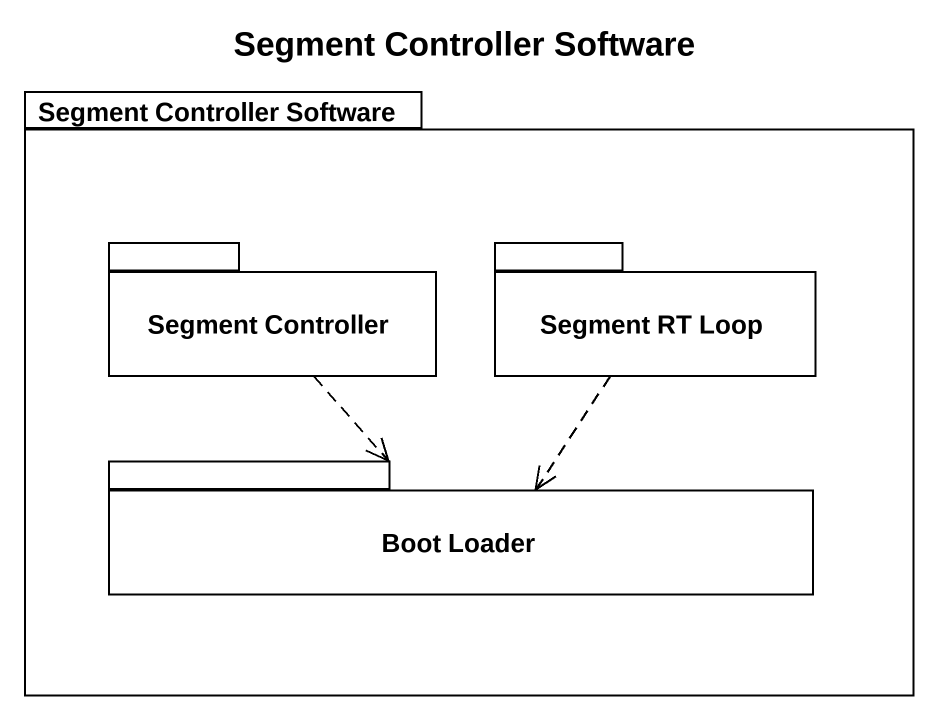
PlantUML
@startuml
title Segment Controller Software
package "Segment Controller Software" as Segment_Controller_Software {
  package "Segment Controller" as Segment_Controller {
  }
  package "Segment RT Loop" as Segment_RT_Loop {
  }
  package "Boot Loader" as Boot_Loader {
  }
}
Segment_Controller ..> Boot_Loader
Segment_RT_Loop ..> Boot_Loader
@enduml
